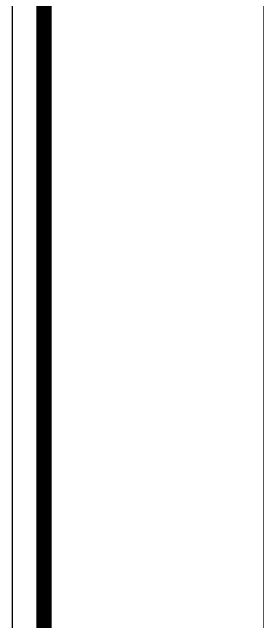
# Model space of a CAD drawing. Header units: inches. Extents: x -5 to 501, y -9 to 81.
# Drawn here: x 114.48 to 118.58, y 28.53 to 38.48 of the extents above; entities that cross this region are included whole.
import ezdxf

# ---------------------------------------------------------------- set-up
doc = ezdxf.new("R2010")
doc.units = ezdxf.units.IN
for name, color, linetype in [('Board Outline', 216, 'Continuous'), ('Bottom Layer', 5, 'Continuous'), ('Ground', 16, 'Continuous'), ('Mechanical 4', 56, 'Continuous'), ('Power', 76, 'Continuous'), ('Top Layer', 1, 'Continuous')]:
    doc.layers.add(name, color=color, linetype=linetype)

msp = doc.modelspace()

# ---------------------------------------------------------------- linework, layer by layer
at = {"layer": 'Board Outline', "const_width": 0.254}
msp.add_lwpolyline([(115, 0), (115, 40)], dxfattribs=at)
at = {"layer": 'Bottom Layer'}
msp.add_line((114.4821, 39.4821), (114.4821, 0.518), dxfattribs=at)
at = {"layer": 'Ground'}
msp.add_line((114.4821, 39.4821), (114.4821, 0.518), dxfattribs=at)
at = {"layer": 'Mechanical 4', "const_width": 0.0127}
for points in [[(118.5782, 61.1402), (118.5782, -6.8015)], [(115.0011, -0.0019), (115.0011, 39.9981)]]:
    msp.add_lwpolyline(points, dxfattribs=at)
at = {"layer": 'Power'}
msp.add_line((114.4821, 39.4821), (114.4821, 0.518), dxfattribs=at)
at = {"layer": 'Top Layer'}
msp.add_line((114.4821, 39.4821), (114.4821, 0.518), dxfattribs=at)

doc.saveas('drawing.dxf')
